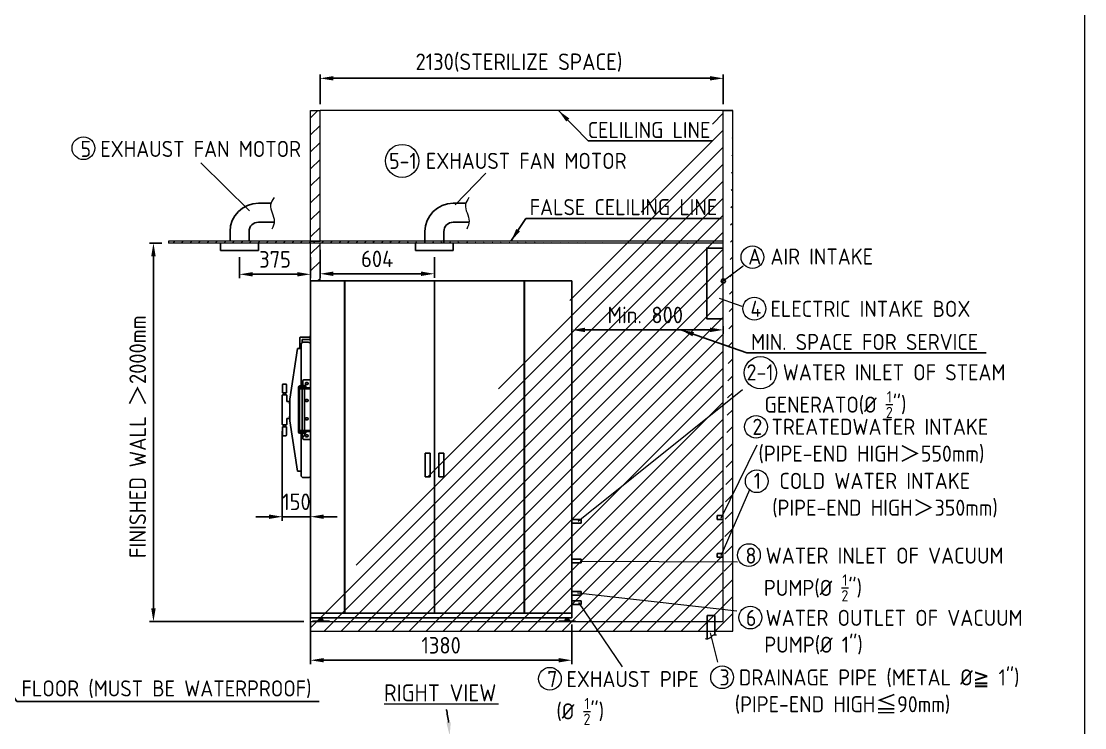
# Model space of a CAD drawing. Header units: millimetres. Extents: x -397499 to -384314, y -31382 to -22112.
# Drawn here: x -389931 to -384314, y -29330 to -25597 of the extents above; entities that cross this region are included whole.
import ezdxf

# ---------------------------------------------------------------- set-up
doc = ezdxf.new("R2010")
doc.units = ezdxf.units.MM
doc.header["$MEASUREMENT"] = 0
doc.linetypes.add('HIDDEN', pattern=[9.525, 6.35, -3.175])
doc.layers.get('0').update_dxf_attribs({"lineweight": 25})
for name, color, linetype, lineweight in [('D', 3, 'Continuous', 13), ('F', 7, 'Continuous', 15), ('H', 2, 'HIDDEN', 15), ('S', 4, 'Continuous', 15)]:
    doc.layers.add(name, color=color, linetype=linetype, lineweight=lineweight)
doc.styles.get("Standard").update_dxf_attribs({"font": 'KAIU.TTF'})
doc.styles.add('STU25', font='isocp2.shx')
doc.dimstyles.new('STU25', dxfattribs={"dimscale": 35, "dimtxt": 2.5, "dimasz": 2, "dimexe": 0.6, "dimexo": 1, "dimgap": 1, "dimtad": 1, "dimdsep": 46, "dimtxsty": 'STU25', "dimcen": 2, "dimazin": 2, "dimtfac": 1, "dimtmove": 0, "dimatfit": 3, "dimfxl": 0, "dimtolj": 1, "dimtzin": 0, "dimarcsym": 0})
doc.dimstyles.new('STU25$7', dxfattribs={"dimscale": 35, "dimtxt": 2.5, "dimasz": 2, "dimexe": 1.25, "dimexo": 0.625, "dimgap": 1, "dimtad": 0, "dimdec": 4, "dimdsep": 46, "dimtxsty": 'STU25', "dimcen": 2.5, "dimazin": 2, "dimtfac": 1, "dimtdec": 4, "dimtmove": 0, "dimatfit": 3, "dimfxl": 0, "dimtolj": 1, "dimtzin": 0, "dimarcsym": 0})
pattern_1 = [(45, (-157189.65, -9253.365), (-44.90128, 44.90128), [])]

# ---------------------------------------------------------------- blocks, each defined once
blk = doc.blocks.new('*D1')
at = {"layer": 'D', "color": 0, "linetype": 'Continuous', "lineweight": -2}
for p, q in [((-388353, -26804.7), (-388353, -26952.6)), ((-387749, -26843.8), (-387749, -26952.6)), ((-388283, -26931.6), (-387819, -26931.6))]:
    blk.add_line(p, q, dxfattribs=at)
at = {"layer": 'D', "color": 0}
for points in [[(-388283, -26919.9), (-388283, -26943.3), (-388353, -26931.6)], [(-387819, -26943.3), (-387819, -26919.9), (-387749, -26931.6)]]:
    blk.add_solid(points, dxfattribs=at)
at = {"layer": 'Defpoints', "color": 0}
for p in [(-388353, -26769.7), (-387749, -26808.8), (-387749, -26931.6)]:
    blk.add_point(p, dxfattribs=at)
at = {"layer": 'D', "color": 0, "insert": (-388051, -26852.9), "char_height": 87.5, "attachment_point": 5, "style": 'STU25'}
blk.add_mtext('\\A1;604', dxfattribs=at)
blk = doc.blocks.new('*D5')
at = {"layer": 'D', "color": 0, "lineweight": -2}
for p, q in [((-387023, -27208.1), (-387023, -27249.3)), ((-386953, -27228.3), (-386293, -27228.3)), ((-386223, -27208.1), (-386223, -27249.3))]:
    blk.add_line(p, q, dxfattribs=at)
at = {"layer": 'D', "color": 0}
for points in [[(-386953, -27216.6), (-386953, -27239.9), (-387023, -27228.3)], [(-386293, -27239.9), (-386293, -27216.6), (-386223, -27228.3)]]:
    blk.add_solid(points, dxfattribs=at)
at = {"layer": 'Defpoints', "color": 0}
for p in [(-387023, -27173.1), (-386223, -27173.1), (-386223, -27228.3)]:
    blk.add_point(p, dxfattribs=at)
at = {"layer": 'D', "color": 0, "insert": (-386635.2, -27149.5), "char_height": 87.5, "attachment_point": 5, "style": 'STU25'}
blk.add_mtext('\\A1;{\\Fisocp2.shx;Min. 800}', dxfattribs=at)
blk = doc.blocks.new('*D11')
at = {"layer": 'D', "color": 0, "lineweight": -2}
for p, q in [((-388403, -28784.7), (-388403, -28994.7)), ((-387023, -28784.7), (-387023, -28994.7)), ((-388333, -28973.7), (-387093, -28973.7))]:
    blk.add_line(p, q, dxfattribs=at)
at = {"layer": 'D', "color": 0}
for points in [[(-388333, -28962), (-388333, -28985.3), (-388403, -28973.7)], [(-387093, -28985.3), (-387093, -28962), (-387023, -28973.7)]]:
    blk.add_solid(points, dxfattribs=at)
at = {"layer": 'Defpoints', "color": 0}
for p in [(-388403, -28749.7), (-387023, -28749.7), (-387023, -28973.7)]:
    blk.add_point(p, dxfattribs=at)
at = {"layer": 'D', "color": 0, "insert": (-387713.3, -28894.9), "char_height": 87.5, "attachment_point": 5, "style": 'STU25'}
blk.add_mtext('\\A1;1380', dxfattribs=at)
blk = doc.blocks.new('*D12')
at = {"layer": 'D', "color": 0, "lineweight": -2}
for p, q in [((-388552.1, -27763.1), (-388552.1, -28236.3)), ((-388403, -28030.4), (-388403, -28236.3)), ((-388622.1, -28215.3), (-388692.1, -28215.3)), ((-388552.1, -28215.3), (-388403, -28215.3)), ((-388333, -28215.3), (-388263, -28215.3))]:
    blk.add_line(p, q, dxfattribs=at)
at = {"layer": 'D', "color": 0}
for points in [[(-388622.1, -28227), (-388622.1, -28203.6), (-388552.1, -28215.3)], [(-388333, -28203.6), (-388333, -28227), (-388403, -28215.3)]]:
    blk.add_solid(points, dxfattribs=at)
at = {"layer": 'Defpoints', "color": 0}
for p in [(-388552.1, -27728.1), (-388403, -27995.4), (-388403, -28215.3)]:
    blk.add_point(p, dxfattribs=at)
at = {"layer": 'D', "color": 0, "insert": (-388477.5, -28136.6), "char_height": 87.5, "attachment_point": 5, "style": 'STU25'}
blk.add_mtext('\\A1;{\\Fisocp2.shx;150}', dxfattribs=at)
blk = doc.blocks.new('*D15')
at = {"layer": 'D', "color": 0, "linetype": 'Continuous', "lineweight": -2}
for p, q in [((-388778, -26843.8), (-388778, -26955.4)), ((-388403, -26843.8), (-388403, -26955.4)), ((-388708, -26934.4), (-388473, -26934.4))]:
    blk.add_line(p, q, dxfattribs=at)
at = {"layer": 'D', "color": 0}
for points in [[(-388708, -26922.8), (-388708, -26946.1), (-388778, -26934.4)], [(-388473, -26946.1), (-388473, -26922.8), (-388403, -26934.4)]]:
    blk.add_solid(points, dxfattribs=at)
at = {"layer": 'Defpoints', "color": 0}
for p in [(-388778, -26808.8), (-388403, -26808.8), (-388403, -26934.4)]:
    blk.add_point(p, dxfattribs=at)
at = {"layer": 'D', "color": 0, "insert": (-388590.5, -26855.7), "char_height": 87.5, "attachment_point": 5, "style": 'STU25'}
blk.add_mtext('\\A1;375', dxfattribs=at)
blk = doc.blocks.new('*D17')
at = {"layer": 'D', "color": 0, "linetype": 'Continuous', "lineweight": -2}
for start, end in [(7.1806, 12.3613), (0, 2), (349.6387, 354.8194)]:
    blk.add_arc((-388442.3, -29399.1), 774.4, start, end, dxfattribs=at)
at = {"layer": 'D', "color": 0}
for points in [[(-387685.6, -29303.2), (-387662.3, -29301.3), (-387668.3, -29372)], [(-387659.4, -29469.5), (-387682.7, -29468.5), (-387667.9, -29399.1)]]:
    blk.add_solid(points, dxfattribs=at)
at = {"layer": 'Defpoints', "color": 0}
for p in [(-387541.9, -29367.6), (-388442.3, -29399.1), (-388442.3, -29399.1), (-387668.1, -29381), (-387541.3, -29399.1)]:
    blk.add_point(p, dxfattribs=at)
at = {"layer": 'D', "color": 0, "insert": (-387758.2, -29525.5), "char_height": 87.5, "attachment_point": 5, "rotation": 79.526, "style": 'STU25'}
blk.add_mtext('1%%D-2%%D', dxfattribs=at)
blk = doc.blocks.new('*D18')
at = {"layer": 'D', "color": 0, "lineweight": -2}
for p, q in [((-389188, -26769.7), (-389253.7, -26769.7)), ((-389232.7, -26839.7), (-389232.7, -28699.7)), ((-388438, -28769.7), (-389253.7, -28769.7))]:
    blk.add_line(p, q, dxfattribs=at)
at = {"layer": 'D', "color": 0}
for points in [[(-389221, -26839.7), (-389244.4, -26839.7), (-389232.7, -26769.7)], [(-389244.4, -28699.7), (-389221, -28699.7), (-389232.7, -28769.7)]]:
    blk.add_solid(points, dxfattribs=at)
at = {"layer": 'Defpoints', "color": 0}
for p in [(-389153, -26769.7), (-389232.7, -28769.7), (-388403, -28769.7)]:
    blk.add_point(p, dxfattribs=at)
at = {"layer": 'D', "color": 0, "insert": (-389359.6, -28434.1), "char_height": 87.5, "attachment_point": 1, "rotation": 90, "style": 'STU25'}
blk.add_mtext('\\A1;{\\Fisocp2.shx;FINISHED WALL \\f新細明體|b0|i0|c136|p16;＞\\Fisocp2.shx;2000mm}', dxfattribs=at)
blk = doc.blocks.new('*D19')
at = {"layer": 'D', "color": 0, "lineweight": -2}
for p, q in [((-388353, -26034.7), (-388353, -25877.9)), ((-386223, -26034.7), (-386223, -25877.9)), ((-388283, -25898.9), (-386293, -25898.9))]:
    blk.add_line(p, q, dxfattribs=at)
at = {"layer": 'D', "color": 0}
for points in [[(-388283, -25887.2), (-388283, -25910.5), (-388353, -25898.9)], [(-386293, -25910.5), (-386293, -25887.2), (-386223, -25898.9)]]:
    blk.add_solid(points, dxfattribs=at)
at = {"layer": 'Defpoints', "color": 0}
for p in [(-386223, -25898.9), (-388353, -26069.7), (-386223, -26069.7)]:
    blk.add_point(p, dxfattribs=at)
at = {"layer": 'D', "color": 0, "insert": (-387302.1, -25815.8), "char_height": 87.5, "attachment_point": 5, "style": 'STU25'}
blk.add_mtext('\\A1;{\\Fisocp2.shx;2130(STERILIZE SPACE)}', dxfattribs=at)

msp = doc.modelspace()

# ---------------------------------------------------------------- hatches: boundary and pattern name
at = {"layer": 'H', "ltscale": 5}
h = msp.add_hatch(dxfattribs=at)
h.set_pattern_fill('ANSI31', color=256, scale=20, style=0)
h.set_pattern_definition(pattern_1)
h.paths.add_polyline_path([(-388353.017, -26069.656), (-388403.017, -26069.656), (-388403.017, -26759.656), (-388353.017, -26759.656)])
h = msp.add_hatch(dxfattribs=at)
h.set_pattern_fill('ANSI31', color=256, scale=20, style=0)
h.set_pattern_definition(pattern_1)
h.paths.add_polyline_path([(-386223.017, -26069.656), (-386173.017, -26069.656)], flags=16)
h.paths.add_polyline_path([(-386223.017, -26069.656), (-386173.017, -26069.656)], flags=16)
h.paths.add_polyline_path([(-386223.017, -26069.656), (-386173.017, -26069.656)], flags=0)
h.paths.add_polyline_path([(-386223.017, -26069.656), (-386173.017, -26069.656)], flags=0)
h.paths.add_polyline_path([(-386223.017, -26069.656), (-386173.017, -26069.656)], flags=0)
h.paths.add_polyline_path([(-386223.017, -26069.656), (-386173.017, -26069.656)], flags=0)
h.paths.add_polyline_path([(-386223.017, -26069.656), (-386173.017, -26069.656)], flags=0)
h.paths.add_polyline_path([(-386223.017, -26069.656), (-386173.017, -26069.656)], flags=0)
h.paths.add_polyline_path([(-386223.017, -26069.656), (-386173.017, -26069.656)], flags=0)
h.paths.add_polyline_path([(-386223.017, -26069.656), (-386173.017, -26069.656)], flags=0)
h.paths.add_polyline_path([(-386223.017, -26069.656), (-386173.017, -26069.656)], flags=0)
h.paths.add_polyline_path([(-386223.017, -26069.656), (-386173.017, -26069.656)], flags=0)
h.paths.add_polyline_path([(-386223.017, -26069.656), (-386173.017, -26069.656)], flags=0)
h.paths.add_polyline_path([(-386223.017, -26069.656), (-386173.017, -26069.656)], flags=0)
h.paths.add_polyline_path([(-386223.017, -26069.656), (-386173.017, -26069.656)], flags=0)
h.paths.add_polyline_path([(-386223.017, -26069.656), (-386173.017, -26069.656)], flags=0)
h.paths.add_polyline_path([(-386223.017, -26069.656), (-386173.017, -26069.656)], flags=0)
h.paths.add_polyline_path([(-386223.017, -26069.656), (-386173.017, -26069.656)], flags=0)
h.paths.add_polyline_path([(-386223.017, -26069.656), (-386173.017, -26069.656)], flags=0)
h.paths.add_polyline_path([(-386223.017, -26069.656), (-386173.017, -26069.656)], flags=0)
h.paths.add_polyline_path([(-386223.017, -26069.656), (-386173.017, -26069.656)], flags=0)
edge = h.paths.add_edge_path()
edge.add_line((-386173.017, -28819.656), (-386173.017, -26069.656))
edge.add_line((-386223.017, -28769.656), (-386223.017, -26069.656))
edge.add_line((-388403.017, -28819.656), (-386173.017, -28819.656))
edge.add_line((-388403.017, -28769.656), (-386223.017, -28769.656))
edge.add_line((-388403.017, -28769.656), (-388403.017, -28819.656))
at = {"layer": 'H'}
h = msp.add_hatch(dxfattribs=at)
h.set_pattern_fill('ANSI31', color=256, scale=10, style=0)
h.set_pattern_definition([(45, (-174026.157, -8153.726), (-22.4506403, 22.4506403), [])])
h.paths.add_polyline_path([(-388403.017, -26759.656), (-389153.017, -26759.656), (-389153.017, -26769.656), (-388403.017, -26769.656)])
h = msp.add_hatch(dxfattribs=at)
h.set_pattern_fill('ANSI31', color=256, scale=20, style=0)
h.set_pattern_definition(pattern_1)
h.paths.add_polyline_path([(-388353.017, -26769.656), (-388403.017, -26769.656), (-388403.017, -26969.656), (-388353.017, -26969.656)])
h = msp.add_hatch(dxfattribs=at)
h.set_pattern_fill('ANSI31', color=256, scale=10, style=0)
h.set_pattern_definition([(45, (-157187.44, -9253.365), (-22.4506403, 22.4506403), [])])
edge = h.paths.add_edge_path()
edge.add_line((-388400.81, -26769.656), (-388400.81, -26759.656))
edge.add_line((-388400.81, -26759.656), (-388350.81, -26759.656))
edge.add_line((-386220.81, -26759.656), (-388400.81, -26759.656))
edge.add_line((-386220.81, -26769.656), (-388400.81, -26769.656))
edge.add_line((-386220.81, -26770.271), (-386220.81, -26759.656))

# ---------------------------------------------------------------- linework, layer by layer
at = {"linetype": 'Continuous'}
for p, q in [((-388678.017, -26558.907), (-388612.097, -26558.907)), ((-387649.017, -26558.907), (-387583.097, -26558.907)), ((-388678.017, -26658.907), (-388594.722, -26658.907)), ((-387649.017, -26658.907), (-387565.722, -26658.907)), ((-388828.017, -26759.656), (-388828.017, -26708.907)), ((-388728.017, -26759.656), (-388728.017, -26708.907)), ((-387799.017, -26769.656), (-387799.017, -26708.907)), ((-387699.017, -26769.656), (-387699.017, -26708.907)), ((-388878.017, -26769.656), (-388878.017, -26808.799)), ((-388678.017, -26769.656), (-388678.017, -26808.799)), ((-387849.017, -26769.656), (-387849.017, -26808.799)), ((-387649.017, -26769.656), (-387649.017, -26808.799)), ((-388878.017, -26808.799), (-388678.017, -26808.799)), ((-387849.017, -26808.799), (-387649.017, -26808.799)), ((-388441.017, -27293.356), (-388415.017, -27293.356)), ((-388453.017, -27318.356), (-388453.017, -27305.356)), ((-388403.017, -27305.356), (-388403.017, -27345.856)), ((-388551.064, -27561.34), (-388551.064, -27519.134)), ((-388546.064, -27514.134), (-388535.064, -27514.134)), ((-388530.064, -27561.34), (-388530.064, -27519.134)), ((-388550.564, -27572.106), (-388552.064, -27573.606)), ((-388552.064, -27573.606), (-388552.064, -27728.106)), ((-388551.064, -27561.34), (-388530.064, -27561.34)), ((-388550.564, -27572.106), (-388530.564, -27572.106)), ((-388545.314, -27572.106), (-388545.314, -27561.34)), ((-388535.814, -27572.106), (-388535.814, -27561.34)), ((-388530.564, -27572.106), (-388529.064, -27573.606)), ((-388529.064, -27573.606), (-388529.064, -27605.856)), ((-388467.017, -27766.656), (-388467.017, -27532.656)), ((-388461.017, -27532.656), (-388461.017, -27766.656)), ((-388459.017, -27524.656), (-388427.017, -27524.656)), ((-388427.017, -27530.656), (-388459.017, -27530.656)), ((-388427.017, -27524.656), (-388427.017, -27530.656)), ((-388529.064, -27605.856), (-388515.564, -27605.856)), ((-388514.064, -27607.356), (-388515.564, -27605.856)), ((-388514.064, -27607.356), (-388514.064, -27618.356)), ((-388514.064, -27618.356), (-388511.6, -27618.356)), ((-388511.6, -27683.356), (-388514.064, -27683.356)), ((-388514.064, -27683.356), (-388514.064, -27694.356)), ((-388550.564, -27729.606), (-388552.064, -27728.106)), ((-388551.064, -27740.371), (-388530.064, -27740.371)), ((-388551.064, -27740.371), (-388551.064, -27782.578)), ((-388530.564, -27729.606), (-388550.564, -27729.606)), ((-388545.314, -27729.606), (-388545.314, -27740.371)), ((-388535.814, -27729.606), (-388535.814, -27740.371)), ((-388530.564, -27729.606), (-388529.064, -27728.106)), ((-388530.064, -27740.371), (-388530.064, -27782.578)), ((-388529.064, -27695.856), (-388529.064, -27728.106)), ((-388515.564, -27695.856), (-388529.064, -27695.856)), ((-388515.564, -27695.856), (-388514.064, -27694.356)), ((-388546.064, -27787.578), (-388535.064, -27787.578)), ((-388427.017, -27768.656), (-388459.017, -27768.656)), ((-388427.017, -27774.656), (-388459.017, -27774.656)), ((-388427.017, -27768.656), (-388427.017, -27774.656)), ((-388403.017, -27995.356), (-388403.017, -27955.856)), ((-388453.017, -27983.356), (-388453.017, -27995.356)), ((-388440.017, -28008.356), (-388416.017, -28008.356)), ((-386255.392, -28209.656), (-386255.392, -28229.656)), ((-386255.392, -28209.656), (-386223.017, -28209.656)), ((-386255.392, -28229.656), (-386223.017, -28229.656)), ((-386255.392, -28409.656), (-386255.392, -28429.656)), ((-386255.392, -28409.656), (-386223.017, -28409.656)), ((-386255.392, -28429.656), (-386223.017, -28429.656)), ((-388354.017, -28749.656), (-388354.017, -28758.656)), ((-388342.017, -28758.656), (-388342.017, -28749.656)), ((-387054.017, -28749.656), (-387054.017, -28758.656)), ((-387042.017, -28758.656), (-387042.017, -28749.656)), ((-386268.017, -28737.281), (-386308.017, -28737.281)), ((-386308.017, -28737.281), (-386308.017, -28860.538)), ((-386268.017, -28737.281), (-386268.017, -28838.704)), ((-388392.517, -28766.656), (-388303.517, -28766.656)), ((-388392.517, -28769.656), (-388392.517, -28766.656)), ((-388303.517, -28769.656), (-388392.517, -28769.656)), ((-388358.409, -28766.656), (-388358.409, -28758.656)), ((-388358.409, -28758.656), (-388337.624, -28758.656)), ((-388337.624, -28758.656), (-388337.624, -28766.656)), ((-388303.517, -28766.656), (-388303.517, -28769.656)), ((-387092.517, -28766.656), (-387003.517, -28766.656)), ((-387092.517, -28769.656), (-387092.517, -28766.656)), ((-387003.517, -28769.656), (-387092.517, -28769.656)), ((-387058.409, -28766.656), (-387058.409, -28758.656)), ((-387058.409, -28758.656), (-387037.624, -28758.656)), ((-387037.624, -28758.656), (-387037.624, -28766.656)), ((-387003.517, -28766.656), (-387003.517, -28769.656))]:
    msp.add_line(p, q, dxfattribs=at)
for p, q in [((-388403.017, -28749.656), (-388403.017, -26969.656)), ((-388403.017, -26969.656), (-387023.017, -26969.656)), ((-387749.017, -26969.656), (-387749.017, -28724.656)), ((-387748.017, -26969.656), (-387748.017, -28724.656)), ((-387274.017, -26969.656), (-387274.017, -28724.656)), ((-387273.017, -28724.656), (-387273.017, -26969.656)), ((-387023.017, -26969.656), (-387023.017, -26994.656)), ((-387023.017, -28749.656), (-387023.017, -26994.656)), ((-388459.017, -27269.156), (-388459.017, -27325.156)), ((-388405.017, -27266.156), (-388456.017, -27266.156)), ((-388447.017, -27278.156), (-388447.017, -27294.963)), ((-388405.017, -27278.156), (-388447.017, -27278.156)), ((-388405.017, -27284.656), (-388405.017, -27259.656)), ((-388405.017, -27259.656), (-388403.017, -27259.656)), ((-388403.017, -27284.656), (-388405.017, -27284.656)), ((-388403.017, -27259.656), (-388403.017, -27284.656)), ((-388471.217, -27327.156), (-388512.017, -27593.356)), ((-388471.217, -27327.156), (-388453.017, -27327.156)), ((-388465.517, -27325.156), (-388453.017, -27325.156)), ((-388465.517, -27327.156), (-388465.517, -27325.156)), ((-388453.017, -27318.356), (-388453.017, -27524.656)), ((-388403.017, -27325.856), (-388403.017, -27975.856)), ((-388443.017, -27497.347), (-388443.017, -27522.656)), ((-388438.017, -27492.347), (-388408.017, -27492.347)), ((-388403.017, -27497.347), (-388403.017, -27801.964)), ((-388457.017, -27533.656), (-388457.017, -27539.656)), ((-388457.017, -27533.656), (-388403.017, -27533.656)), ((-388457.017, -27539.656), (-388403.017, -27539.656)), ((-388449.517, -27524.656), (-388449.517, -27522.656)), ((-388432.517, -27522.656), (-388449.517, -27522.656)), ((-388432.517, -27524.656), (-388432.517, -27522.656)), ((-388512.017, -27708.356), (-388512.017, -27593.356)), ((-388512.017, -27708.356), (-388512.017, -27593.356)), ((-388471.217, -27974.556), (-388512.017, -27708.356)), ((-388457.017, -27765.656), (-388457.017, -27759.656)), ((-388457.017, -27759.656), (-388403.017, -27759.656)), ((-388457.017, -27765.656), (-388403.017, -27765.656)), ((-388453.017, -27774.656), (-388453.017, -27983.356)), ((-388447.517, -27781.887), (-388445.017, -27789.656)), ((-388445.017, -27789.656), (-388437.017, -27789.656)), ((-388443.017, -27789.656), (-388443.017, -27801.964)), ((-388437.017, -27789.656), (-388434.517, -27781.887)), ((-388438.017, -27806.964), (-388408.017, -27806.964)), ((-387798.017, -27879.656), (-387798.017, -28004.656)), ((-387771.017, -27879.656), (-387798.017, -27879.656)), ((-387771.017, -28004.656), (-387771.017, -27879.656)), ((-387726.017, -28004.656), (-387726.017, -27879.656)), ((-387726.017, -27879.656), (-387699.017, -27879.656)), ((-387699.017, -27879.656), (-387699.017, -28004.656)), ((-388453.017, -27974.556), (-388471.217, -27974.556)), ((-387798.017, -28004.656), (-387771.017, -28004.656)), ((-387699.017, -28004.656), (-387726.017, -28004.656)), ((-387023.017, -28249.656), (-387023.017, -28229.656)), ((-387023.017, -28229.656), (-386973.017, -28229.656)), ((-386973.017, -28249.656), (-387023.017, -28249.656)), ((-386973.017, -28229.656), (-386973.017, -28249.656)), ((-386973.017, -28439.656), (-387023.017, -28439.656)), ((-387023.017, -28459.656), (-386973.017, -28459.656)), ((-386973.017, -28459.656), (-386973.017, -28439.656)), ((-387023.017, -28609.656), (-386973.017, -28609.656)), ((-386973.017, -28629.656), (-387023.017, -28629.656)), ((-386973.017, -28609.656), (-386973.017, -28629.656)), ((-386973.017, -28659.656), (-387023.017, -28659.656)), ((-387023.017, -28679.656), (-386973.017, -28679.656)), ((-386973.017, -28679.656), (-386973.017, -28659.656)), ((-388403.017, -28724.656), (-387023.017, -28724.656)), ((-388403.017, -28749.656), (-387023.017, -28749.656)), ((-388342.017, -28749.656), (-388354.017, -28749.656)), ((-387042.017, -28749.656), (-387054.017, -28749.656))]:
    msp.add_line(p, q)
at = {"ltscale": 5}
for p, q in [((-388224.017, -28723.656), (-388224.017, -26969.656)), ((-388222.017, -26969.656), (-388222.017, -28723.656))]:
    msp.add_line(p, q, dxfattribs=at)
at = {"ltscale": 0.5}
for p, q in [((-388447.517, -27530.656), (-388447.517, -27533.656)), ((-388447.517, -27539.656), (-388447.517, -27759.656)), ((-388434.517, -27530.656), (-388434.517, -27533.656)), ((-388434.517, -27539.656), (-388434.517, -27759.656)), ((-388447.517, -27765.656), (-388447.517, -27768.656)), ((-388447.517, -27774.656), (-388447.517, -27781.887)), ((-388434.517, -27765.656), (-388434.517, -27768.656)), ((-388434.517, -27774.656), (-388434.517, -27781.887))]:
    msp.add_line(p, q, dxfattribs=at)
at = {"linetype": 'Continuous'}
msp.add_lwpolyline([(-386223.017, -26795.786), (-386310.603, -26795.786), (-386310.603, -27169.656), (-386223.017, -27169.656)], dxfattribs=at)
for points in [[(-388425.517, -27506.909), (-388420.517, -27506.909, -1), (-388420.517, -27516.909), (-388425.517, -27516.909, -1)], [(-388425.517, -27596.718), (-388420.517, -27596.718, -1), (-388420.517, -27606.718), (-388425.517, -27606.718, -1)], [(-388425.517, -27702.594), (-388420.517, -27702.594, 1), (-388420.517, -27692.594), (-388425.517, -27692.594, 1)], [(-388425.517, -27792.403), (-388420.517, -27792.403, 1), (-388420.517, -27782.403), (-388425.517, -27782.403, 1)]]:
    msp.add_lwpolyline(points, format="xyb", close=True, dxfattribs=at)
msp.add_circle((-386223.017, -26969.656), 10.761)
for centre, radius, start, end in [((-388678.017, -26708.907), 150, 90, 180), ((-387649.017, -26708.907), 150, 90, 180), ((-388678.017, -26708.907), 50, 90, 180), ((-387649.017, -26708.907), 50, 90, 180), ((-388441.017, -27305.356), 12, 90, 180), ((-388415.017, -27305.356), 12, 0, 90), ((-388546.064, -27519.134), 5, 90, 180), ((-388535.064, -27519.134), 5, 0, 90), ((-388459.017, -27532.656), 8, 90, 180), ((-388459.017, -27532.656), 2, 90, 180), ((-388546.064, -27782.578), 5, 180, 270), ((-388535.064, -27782.578), 5, 270, 0), ((-388459.017, -27766.656), 8, 180, 270), ((-388459.017, -27766.656), 2, 180, 270), ((-388440.017, -27995.356), 13, 180, 270), ((-388416.017, -27995.356), 13, 270, 0)]:
    msp.add_arc(centre, radius, start, end, dxfattribs=at)
for centre, radius, start, end in [((-388456.017, -27269.156), 3, 90, 180), ((-388438.017, -27497.347), 5, 90, 180), ((-388408.017, -27497.347), 5, 0, 90), ((-388438.017, -27801.964), 5, 180, 270), ((-388408.017, -27801.964), 5, 270, 0)]:
    msp.add_arc(centre, radius, start, end)
at = {"layer": 'D'}
for p, q in [((-388725.305, -26599.491), (-388983.142, -26345.546)), ((-386223.017, -26969.656), (-386117.677, -26890.443)), ((-386245.45, -27059.974), (-386124.722, -27103.295)), ((-386988.877, -28238.072), (-386121.371, -27542.748)), ((-386233.753, -28223.583), (-386044.624, -27835.052)), ((-386233.753, -28420.797), (-386082.836, -28072.051)), ((-386979.071, -28450.145), (-386148.116, -28453.865)), ((-386992.455, -28618.398), (-386152.159, -28711.876)), ((-386987.533, -28669.272), (-386757.097, -29008.744)), ((-386291.547, -28828.485), (-386254.142, -28983.399)), ((-388014.305, -29203.353), (-387409.625, -29203.353))]:
    msp.add_line(p, q, dxfattribs=at)
at = {"layer": 'D', "linetype": 'Continuous'}
msp.add_line((-387638.666, -26566.859), (-387476.891, -26399.809), dxfattribs=at)
at = {"layer": 'D'}
for centre, radius in [((-389602.633, -26268.265), 60), ((-387918.941, -26335.336), 87.5), ((-386069.105, -26843.982), 60), ((-386059.14, -27116.036), 60), ((-386027.31, -27454.657), 85), ((-386050.215, -27740.252), 60), ((-386046.491, -28027.886), 60), ((-386087.547, -28418.034), 60), ((-386080.205, -28748.27), 60), ((-387138.916, -29071.542), 60), ((-386229.347, -29063.903), 60)]:
    msp.add_circle(centre, radius, dxfattribs=at)
for points in [[(-388595.782, -26529.331), (-388614.044, -26567.235), (-388594.377, -26653.573), (-388607.02, -26695.689)], [(-387566.782, -26529.331), (-387585.044, -26567.235), (-387565.377, -26653.573), (-387578.02, -26695.689)], [(-386318.68, -28859.398), (-386300.352, -28859.398), (-386273.946, -28839.529), (-386258.724, -28839.529)]]:
    msp.add_spline(points, degree=3, dxfattribs=at)
at = {"layer": 'F', "color": 6}
msp.add_lwpolyline([(-397499.189, -22112.324), (-397499.189, -31382.324), (-384314.189, -31382.324), (-384314.189, -22112.324)], close=True, dxfattribs=at)
msp.add_lwpolyline([(-397499.189, -22112.324), (-397499.189, -31382.324), (-384314.189, -31382.324), (-384314.189, -22112.324)], close=True, dxfattribs=at)
at = {"layer": 'S', "linetype": 'Continuous'}
for p, q in [((-388403.017, -28819.656), (-388403.017, -26069.656)), ((-388403.017, -26069.656), (-388353.017, -26069.656)), ((-386223.017, -26069.656), (-388353.017, -26069.656)), ((-388353.017, -26759.656), (-388353.017, -26069.656)), ((-386223.017, -28769.656), (-386223.017, -26069.656)), ((-386173.017, -26069.656), (-386223.017, -26069.656)), ((-386173.017, -28819.656), (-386173.017, -26069.656)), ((-386223.017, -26759.656), (-389153.017, -26759.656)), ((-386223.017, -26769.656), (-389153.017, -26769.656)), ((-388353.017, -26969.656), (-388353.017, -26769.656)), ((-388403.017, -28769.656), (-386223.017, -28769.656)), ((-388403.017, -28819.656), (-386173.017, -28819.656))]:
    msp.add_line(p, q, dxfattribs=at)
at = {"layer": 'S'}
for p, q in [((-388403.017, -26069.656), (-388353.017, -26069.656)), ((-386223.017, -26069.656), (-386173.017, -26069.656)), ((-389153.017, -26759.656), (-389153.017, -26769.656)), ((-388403.017, -26759.656), (-388353.017, -26759.656)), ((-388403.017, -26769.656), (-388403.017, -26759.656)), ((-386223.017, -26770.271), (-386223.017, -26759.656)), ((-388403.017, -26969.656), (-388353.017, -26969.656)), ((-388403.017, -28769.656), (-388403.017, -28819.656))]:
    msp.add_line(p, q, dxfattribs=at)

# ---------------------------------------------------------------- texts
at = {"layer": 'D', "color": 11, "attachment_point": 1}
for s, insert, char_height in [('{\\Fisocp.shx;\\C3;CELILING LINE}', (-386939.179, -26129.554), 85), ('{\\Fisocp2.shx;\\C3;5 EXHAUST FAN MOTOR}', (-389617.521, -26229.539), 85), ('{\\Fisocp2.shx;\\C3;5-1 EXHAUST FAN MOTOR}', (-387988.227, -26292.728), 85), ('{\\Fisocp2.shx;\\C3;FALSE CELILING LINE}', (-387245.541, -26537.161), 85), ('{\\Fisocp2.shx;\\C3;A AIR INTAKE}', (-386091.319, -26798.066), 85), ('{\\Fisocp2.shx;\\C3;4 ELECTRIC INTAKE BOX}', (-386079.699, -27074.421), 85), ('{\\Fisocp2.shx;\\C3;MIN. SPACE FOR SERVICE}', (-386076.668, -27249.49), 85), ('\\A1;{\\Fisocp3.shx;\\C3;2\\Fisocp2.shx;-1\\Fisocp3.shx; \\Fisocp2.shx;WATER INLET OF STEAM \\P\\f???|b0|i0|c0|p65;   \\Fisocp2.shx;GENERATO(%%c \\H0.7x;\\S1/2;\\H1.429x;")}', (-386100.01, -27409.998), 85), ('{\\Fisocp2.shx;\\C3;2 TREATEDWATER INTAKE\\P\\f???|b0|i0|c0|p65; \\Fisocp2.shx;(PIPE-END HIGH\\f新細明體|b0|i0|c136|p16;＞\\Fisocp2.shx;550mm)}', (-386069.108, -27697.801), 85), ('{\\Fisocp2.shx;\\C3;1  COLD WATER INTAKE\\P  (PIPE-END HIGH\\f新細明體|b0|i0|c136|p16;＞\\Fisocp2.shx;350mm)}', (-386062.18, -27983.542), 85), ('{\\Fisocp2.shx;\\C3;3 DRAINAGE PIPE (METAL %%C\\f新細明體|b0|i0|c136|p18;≧\\Fisocp2.shx; 1")\\P\\f????|b0|i0|c0|p18; \\Fisocp2.shx; (PIPE-END HIGH\\f標楷體|b0|i0|c136|p65;≦\\Fisocp2.shx;90mm)}', (-386242.869, -29021.877), 85), ('{\\Fisocp2.shx;\\C3;FLOOR (MUST BE WATERPROOF)}', (-389929.484, -29080.166), 85), ('{\\Fisocp2.shx;RIGHT VIEW}', (-388015.33, -29101.038), 90)]:
    msp.add_mtext(s, dxfattribs=dict(at, insert=insert, char_height=char_height))
at = {"layer": 'D', "color": 11, "char_height": 85, "attachment_point": 1, "style": 'STU25'}
for s, insert in [('\\A1;{\\C3;8 WATER INLET OF VACUUM \\P  PUMP(%%c \\H0.7x;\\S1/2;\\H1.429x;")}', (-386105.716, -28378.402)), ('{\\C3;6 WATER OUTLET OF VACUUM \\P  PUMP(%%c 1")}', (-386103.617, -28707.353)), ('\\A1;{\\C3;7 EXHAUST PIPE\\P (%%c \\H0.7x;\\S1/2;\\H1.429x;")}', (-387153.226, -29030.763))]:
    msp.add_mtext(s, dxfattribs=dict(at, insert=insert))

# ---------------------------------------------------------------- dimensions: what is measured, and where the dimension line sits
at = {"layer": 'D'}
for base, p1, p2, text, picture, middle in [((-386223.017, -25898.883), (-388353.017, -26069.656), (-386223.017, -26069.656), '{\\Fisocp2.shx;<>(STERILIZE SPACE)}', '*D19', (-387302.092, -25898.883)), ((-386223.017, -27228.257), (-387023.017, -27173.132), (-386223.017, -27173.132), '{\\Fisocp2.shx;Min. <>}', '*D5', (-386635.216, -27228.257)), ((-388403.017, -28215.308), (-388552.064, -27728.106), (-388403.017, -27995.356), '{\\Fisocp2.shx;150}', '*D12', (-388477.54, -28215.308))]:
    dim = msp.add_linear_dim(base=base, p1=p1, p2=p2, text=text, dimstyle='STU25', dxfattribs=at)
    dim.commit()
    dim.dimension.update_dxf_attribs({"geometry": picture, "text_midpoint": middle, "dimtype": 160})
dim = msp.add_linear_dim(base=(-389232.683, -28769.656), p1=(-389153.017, -26769.656), p2=(-388403.017, -28769.656), angle=90, text='{\\Fisocp2.shx;FINISHED WALL \\f新細明體|b0|i0|c136|p16;＞\\Fisocp2.shx;<>mm}', dimstyle='STU25', dxfattribs=at)
dim.commit()
dim.dimension.update_dxf_attribs({"geometry": '*D18', "text_midpoint": (-389313.659, -27769.656)})
at = {"layer": 'D', "linetype": 'Continuous'}
for base, p1, p2, picture, middle in [((-387749.017, -26931.612), (-388353.017, -26769.656), (-387749.017, -26808.799), '*D1', (-388051.017, -26852.862)), ((-388403.017, -26934.429), (-388778.017, -26808.799), (-388403.017, -26808.799), '*D15', (-388590.517, -26855.679))]:
    dim = msp.add_linear_dim(base=base, p1=p1, p2=p2, dimstyle='STU25', dxfattribs=at)
    dim.commit()
    dim.dimension.update_dxf_attribs({"geometry": picture, "text_midpoint": middle})
at = {"layer": 'D'}
dim = msp.add_linear_dim(base=(-387023.017, -28973.675), p1=(-388403.017, -28749.656), p2=(-387023.017, -28749.656), dimstyle='STU25', dxfattribs=at)
dim.commit()
dim.dimension.update_dxf_attribs({"geometry": '*D11', "text_midpoint": (-387713.319, -28973.675), "dimtype": 160})
at = {"layer": 'D', "linetype": 'Continuous'}
dim = msp.add_angular_dim_2l(base=(-387668.084, -29381.032), line1=((-388442.311, -29399.052), (-387541.311, -29399.052)), line2=((-388442.311, -29399.052), (-387541.86, -29367.608)), text='1%%D-2%%D', dimstyle='STU25', override={"dimtxsty": 'STU25'}, dxfattribs=at)
dim.commit()
dim.dimension.update_dxf_attribs({"geometry": '*D17', "text_midpoint": (-387680.778, -29539.837), "dimtype": 162})

# ---------------------------------------------------------------- leaders
at = {"layer": 'D'}
for points in [[(-387093.114, -26069.656), (-386936.649, -26228.667), (-386281.597, -26228.667)], [(-387344.328, -26759.656), (-387266.652, -26638.798), (-386232.373, -26638.798)], [(-386447.938, -27228.257), (-386098.52, -27349.038), (-384834.854, -27349.038)], [(-390240.454, -28769.656), (-389954.836, -29192.445), (-388356.793, -29192.445)]]:
    msp.add_leader(points, dimstyle='STU25$7', override={"dimgap": 1, "dimtad": 0}, dxfattribs=at)

doc.saveas('drawing.dxf')
